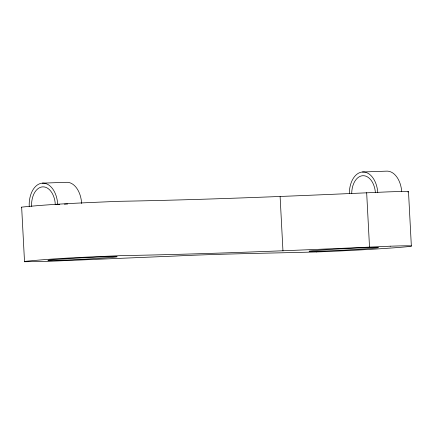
<?xml version="1.0" encoding="UTF-8"?>
<svg xmlns="http://www.w3.org/2000/svg" width="433" height="433" viewBox="0 0 433 433"><rect width="100%" height="100%" fill="white"/><g stroke="black" fill="none" stroke-linecap="round" stroke-linejoin="round"><path stroke-width="0.65" d="M316.512 251.946C269.358 253.245 222.183 253.738 175.056 256.049L48.658 261.315L24.519 261.754L21.65 207.126C53.887 203.808 86.324 202.72 118.691 201.318C208.311 199.748 297.855 195.862 387.394 191.9A58.266 1.218 -3 0 1 407.751 191.976M59.684 204.311L55.218 204.576L55.137 202.498A18.646 11.88 88 0 0 42.715 186.861A18.646 11.88 88 0 0 31.598 203.624L31.712 206.406M24.519 261.754L24.497 261.424C56.734 258.117 89.166 257.013 121.532 255.616C211.152 254.047 300.702 250.16 390.236 246.198M29.244 206.595A22.375 14.262 88 0 1 42.293 183.148L66.227 182.309A22.375 14.262 88 0 1 81.626 203.542M362.432 171.993L386.366 171.154A22.375 14.262 88 0 1 401.721 191.743M64.338 204.149L67.662 204.035M21.65 207.126L21.677 207.456M408.503 191.781L411.35 246.079M366.659 192.625L369.506 246.924M280.113 196.609L282.96 250.907M375.319 192.376L375.276 191.337A18.646 11.88 88 0 0 362.854 175.701A18.646 11.88 88 0 0 351.737 192.463L351.785 193.578M390.155 246.204A58.141 1.218 -3 0 1 398.154 247.503A58.141 1.218 -3 0 1 316.431 251.952M349.334 193.491A22.375 14.262 88 0 1 362.849 171.971A22.375 14.262 88 0 1 377.787 192.582M42.293 183.148A22.375 14.262 88 0 1 57.692 204.381M369.836 247.562L362.984 247.795A34.808 0.731 -3 0 0 309.449 251.102A34.808 0.731 -3 0 0 353.745 249.587A34.808 0.731 -3 0 0 369.836 247.562M108.629 256.704L101.771 256.937A34.808 0.731 -3 0 0 48.242 260.244A34.808 0.731 -3 0 0 92.532 258.728A34.808 0.731 -3 0 0 108.629 256.704"/></g></svg>
